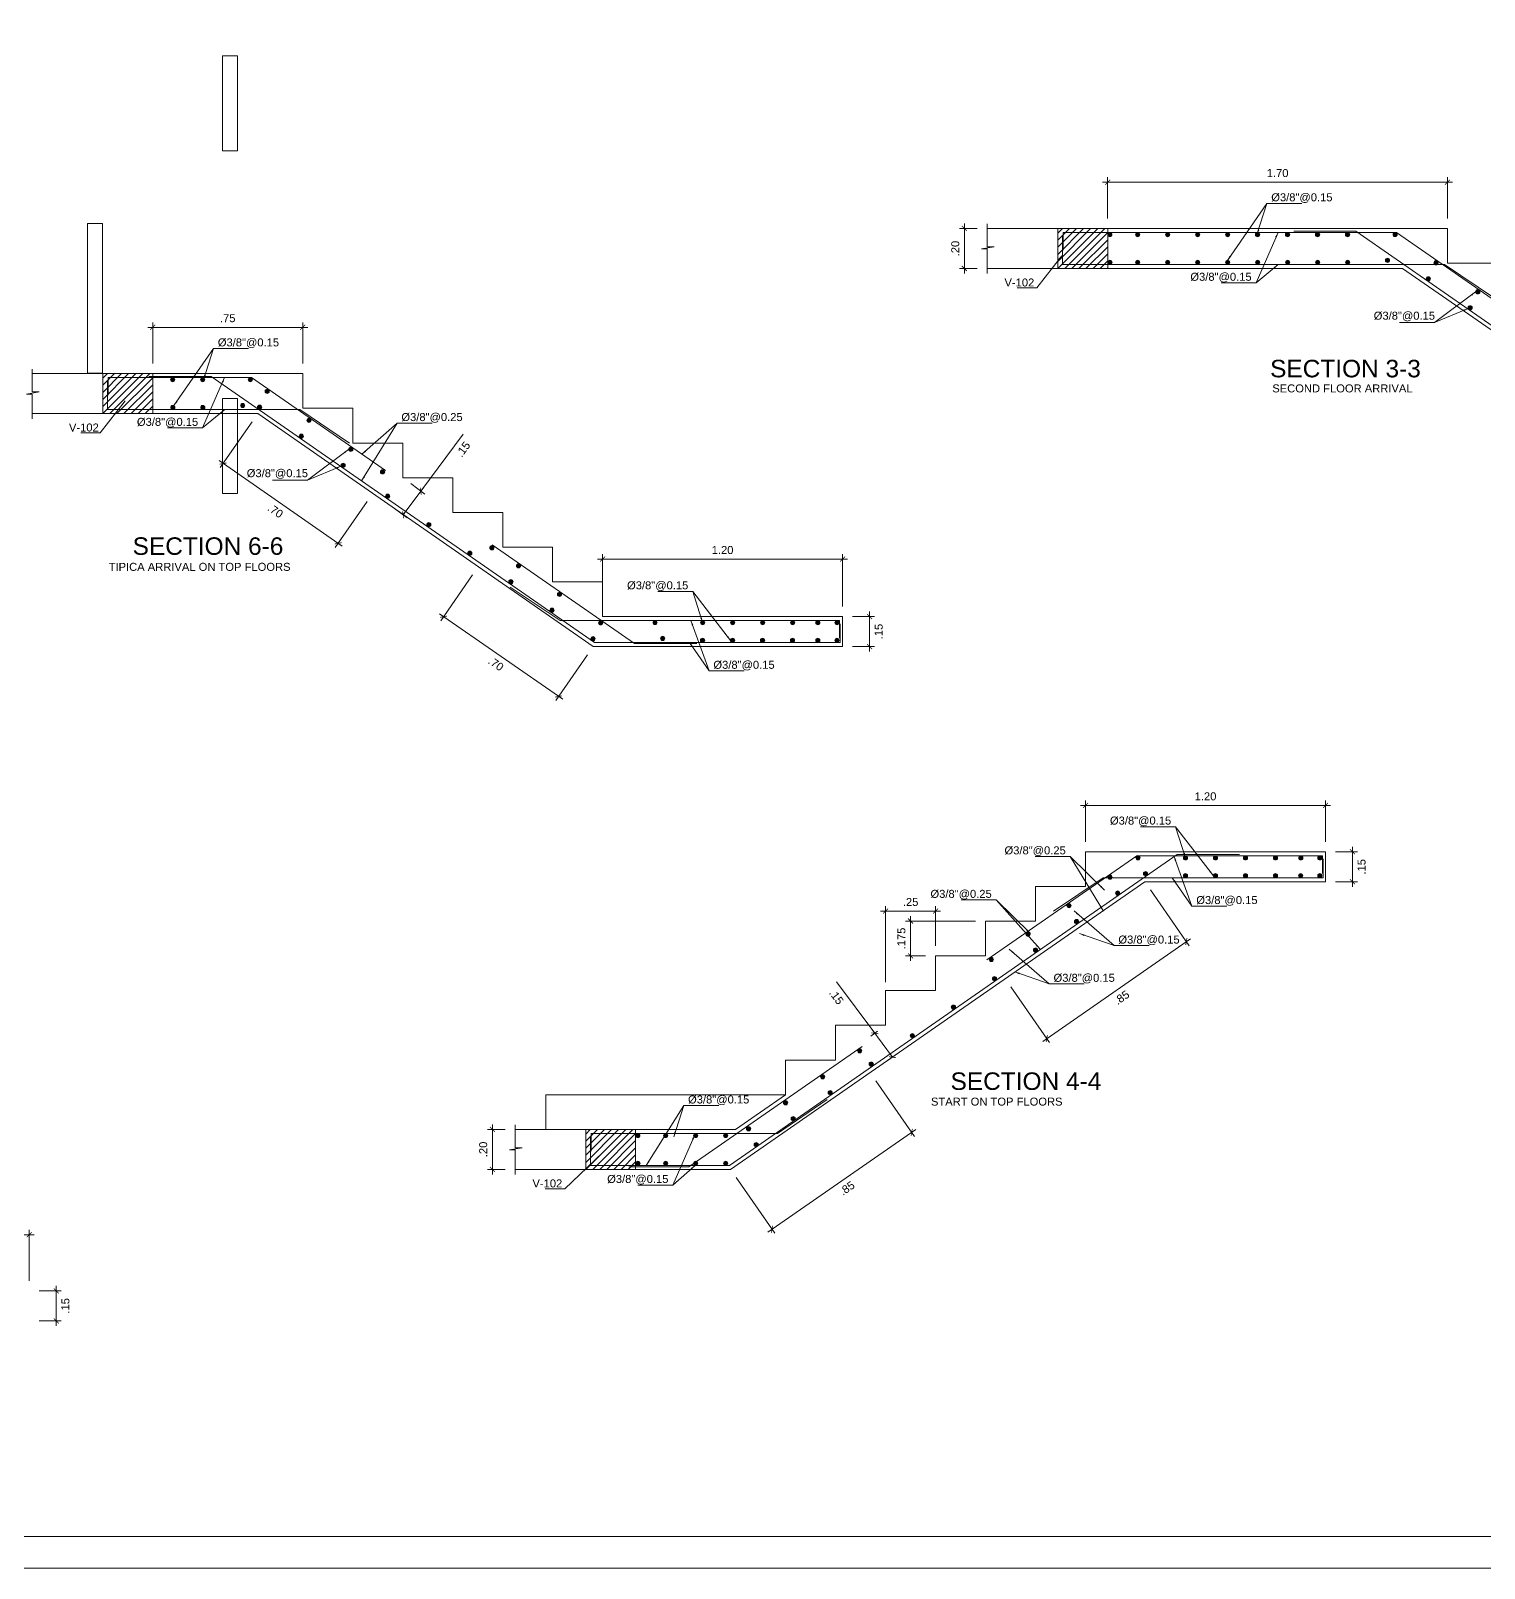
# Model space of a CAD drawing. Header units: millimetres. Extents: x -59 to 123, y 54 to 155.
# Drawn here: x 6.09 to 20.63, y 54.35 to 69.72 of the extents above; entities that cross this region are included whole.
import ezdxf

# ---------------------------------------------------------------- set-up
doc = ezdxf.new("R2010")
doc.units = ezdxf.units.MM
doc.linetypes.add('CONTINUA', pattern=[0])
doc.layers.get('0').update_dxf_attribs({"lineweight": 9})
doc.layers.get('Defpoints').update_dxf_attribs({"lineweight": 0})
for name, color, linetype, lineweight in [('ACERO', 150, 'CONTINUA', 40), ('COLUMNAS', 1, 'Continuous', 53), ('COTA', 4, 'Continuous', 9), ('DET-CORTE', 86, 'Continuous', 50), ('pluma2', 4, 'Continuous', 20), ('textura', 253, 'Continuous', 0)]:
    doc.layers.add(name, color=color, linetype=linetype, lineweight=lineweight)
doc.layers.add('TEXTO', color=2, linetype='Continuous')
doc.styles.add('estilo1', font='arial.ttf')
doc.styles.add('LUIS', font='arial.ttf')
doc.dimstyles.new('luis', dxfattribs={"dimtxt": 0.08, "dimasz": 0.05, "dimexe": 0.05, "dimexo": 0.1, "dimgap": 0.05, "dimtad": 2, "dimzin": 4, "dimdsep": 46, "dimtxsty": 'LUIS', "dimblk": 'ARCHTICK', "dimcen": 2, "dimdle": 0.05, "dimclrd": 256, "dimclre": 256, "dimclrt": 56, "dimaunit": 1, "dimadec": 0, "dimazin": 0, "dimtfac": 1, "dimtix": 1, "dimtmove": 0, "dimatfit": 3, "dimfxl": 1, "dimlwd": -1, "dimlwe": -1, "dimarcsym": 0})

# ---------------------------------------------------------------- blocks, each defined once
blk = doc.blocks.new('_ArchTick')
at = {"color": 0, "linetype": 'ByBlock', "const_width": 0.15}
blk.add_lwpolyline([(-0.5, -0.5), (0.5, 0.5)], dxfattribs=at)
blk = doc.blocks.new('*D662')
at = {"layer": 'COTA', "transparency": 16777216}
for p, q in [((6.178, 57.121), (6.398, 57.121)), ((6.348, 57.171), (6.348, 56.771)), ((6.178, 56.821), (6.398, 56.821))]:
    blk.add_line(p, q, dxfattribs=at)
at = {"layer": 'Defpoints', "color": 0, "transparency": 16777216}
for p in [(6.078, 57.121), (6.078, 56.821), (6.348, 56.821)]:
    blk.add_point(p, dxfattribs=at)
at = {"layer": 'COTA', "transparency": 16777216, "xscale": 0.05, "yscale": 0.05, "zscale": 0.05}
for p, rotation in [((6.348, 57.121), 90), ((6.348, 56.821), 270)]:
    blk.add_blockref('_ArchTick', p, dxfattribs=dict(at, rotation=rotation))
at = {"layer": 'COTA', "color": 56, "lineweight": 5, "transparency": 16777216, "insert": (6.439, 56.971), "char_height": 0.08, "attachment_point": 5, "rotation": 90, "style": 'LUIS'}
blk.add_mtext('.15', dxfattribs=at)
blk = doc.blocks.new('*D663')
at = {"layer": 'COTA', "transparency": 16777216}
for p, q in [((3.488, 57.681), (6.128, 57.681)), ((3.538, 57.221), (3.538, 57.731)), ((6.078, 57.221), (6.078, 57.731))]:
    blk.add_line(p, q, dxfattribs=at)
at = {"layer": 'Defpoints', "color": 0, "transparency": 16777216}
for p in [(6.078, 57.681), (3.538, 57.121), (6.078, 57.121)]:
    blk.add_point(p, dxfattribs=at)
at = {"layer": 'COTA', "transparency": 16777216, "xscale": 0.05, "yscale": 0.05, "zscale": 0.05, "rotation": 180}
blk.add_blockref('_ArchTick', (3.538, 57.681), dxfattribs=at)
at = {"layer": 'COTA', "transparency": 16777216, "xscale": 0.05, "yscale": 0.05, "zscale": 0.05}
blk.add_blockref('_ArchTick', (6.078, 57.681), dxfattribs=at)
at = {"layer": 'COTA', "color": 56, "lineweight": 5, "transparency": 16777216, "insert": (4.808, 57.771), "char_height": 0.08, "attachment_point": 5, "style": 'LUIS'}
blk.add_mtext('1.27', dxfattribs=at)
blk = doc.blocks.new('*D1003')
at = {"layer": 'COTA', "transparency": 16777216}
for p, q in [((20.315, 68.206), (16.815, 68.206)), ((16.865, 67.843), (16.865, 68.256)), ((20.265, 67.843), (20.265, 68.256))]:
    blk.add_line(p, q, dxfattribs=at)
at = {"layer": 'Defpoints', "color": 0, "transparency": 16777216}
for p in [(16.865, 68.206), (16.865, 67.743), (20.265, 67.743)]:
    blk.add_point(p, dxfattribs=at)
at = {"layer": 'COTA', "transparency": 16777216, "xscale": 0.05, "yscale": 0.05, "zscale": 0.05, "rotation": 180}
blk.add_blockref('_ArchTick', (16.865, 68.206), dxfattribs=at)
at = {"layer": 'COTA', "transparency": 16777216, "xscale": 0.05, "yscale": 0.05, "zscale": 0.05}
blk.add_blockref('_ArchTick', (20.265, 68.206), dxfattribs=at)
at = {"layer": 'COTA', "color": 56, "lineweight": 5, "transparency": 16777216, "insert": (18.565, 68.297), "char_height": 0.08, "attachment_point": 5, "style": 'LUIS'}
blk.add_mtext('1.70', dxfattribs=at)
blk = doc.blocks.new('*D1004')
at = {"layer": 'COTA', "transparency": 16777216}
for p, q in [((15.559, 67.743), (15.382, 67.743)), ((15.432, 67.793), (15.432, 67.293)), ((15.559, 67.343), (15.382, 67.343))]:
    blk.add_line(p, q, dxfattribs=at)
at = {"layer": 'Defpoints', "color": 0, "transparency": 16777216}
for p in [(15.659, 67.743), (15.432, 67.343), (15.659, 67.343)]:
    blk.add_point(p, dxfattribs=at)
at = {"layer": 'COTA', "transparency": 16777216, "xscale": 0.05, "yscale": 0.05, "zscale": 0.05}
for p, rotation in [((15.432, 67.743), 90), ((15.432, 67.343), 270)]:
    blk.add_blockref('_ArchTick', p, dxfattribs=dict(at, rotation=rotation))
at = {"layer": 'COTA', "color": 56, "lineweight": 5, "transparency": 16777216, "insert": (15.341, 67.543), "char_height": 0.08, "attachment_point": 5, "rotation": 90, "style": 'LUIS'}
blk.add_mtext('.20', dxfattribs=at)
blk = doc.blocks.new('*D668')
at = {"layer": 'COTA', "transparency": 16777216}
for p, q in [((15.544, 60.819), (14.843, 60.819)), ((14.893, 60.869), (14.893, 60.42)), ((15.044, 60.47), (14.843, 60.47))]:
    blk.add_line(p, q, dxfattribs=at)
at = {"layer": 'Defpoints', "color": 0, "transparency": 16777216}
for p in [(15.644, 60.819), (14.893, 60.47), (15.144, 60.47)]:
    blk.add_point(p, dxfattribs=at)
at = {"layer": 'COTA', "transparency": 16777216, "xscale": 0.05, "yscale": 0.05, "zscale": 0.05}
for p, rotation in [((14.893, 60.819), 90), ((14.893, 60.47), 270)]:
    blk.add_blockref('_ArchTick', p, dxfattribs=dict(at, rotation=rotation))
at = {"layer": 'COTA', "color": 56, "lineweight": 5, "transparency": 16777216, "insert": (14.802, 60.644), "char_height": 0.08, "attachment_point": 5, "rotation": 90, "style": 'LUIS'}
blk.add_mtext('.175', dxfattribs=at)
blk = doc.blocks.new('*D669')
at = {"layer": 'COTA', "transparency": 16777216}
for p, q in [((14.594, 60.918), (15.194, 60.918)), ((14.644, 60.207), (14.644, 60.968)), ((15.144, 60.57), (15.144, 60.968))]:
    blk.add_line(p, q, dxfattribs=at)
at = {"layer": 'Defpoints', "color": 0, "transparency": 16777216}
for p in [(15.144, 60.918), (15.144, 60.47), (14.644, 60.107)]:
    blk.add_point(p, dxfattribs=at)
at = {"layer": 'COTA', "transparency": 16777216, "xscale": 0.05, "yscale": 0.05, "zscale": 0.05, "rotation": 180}
blk.add_blockref('_ArchTick', (14.644, 60.918), dxfattribs=at)
at = {"layer": 'COTA', "transparency": 16777216, "xscale": 0.05, "yscale": 0.05, "zscale": 0.05}
blk.add_blockref('_ArchTick', (15.144, 60.918), dxfattribs=at)
at = {"layer": 'COTA', "color": 56, "lineweight": 5, "transparency": 16777216, "insert": (14.894, 61.009), "char_height": 0.08, "attachment_point": 5, "style": 'LUIS'}
blk.add_mtext('.25', dxfattribs=at)
blk = doc.blocks.new('*D670')
at = {"layer": 'COTA', "transparency": 16777216}
for p, q in [((19.144, 61.511), (19.364, 61.511)), ((19.314, 61.561), (19.314, 61.161)), ((19.144, 61.211), (19.364, 61.211))]:
    blk.add_line(p, q, dxfattribs=at)
at = {"layer": 'Defpoints', "color": 0, "transparency": 16777216}
for p in [(19.044, 61.511), (19.044, 61.211), (19.314, 61.211)]:
    blk.add_point(p, dxfattribs=at)
at = {"layer": 'COTA', "transparency": 16777216, "xscale": 0.05, "yscale": 0.05, "zscale": 0.05}
for p, rotation in [((19.314, 61.511), 90), ((19.314, 61.211), 270)]:
    blk.add_blockref('_ArchTick', p, dxfattribs=dict(at, rotation=rotation))
at = {"layer": 'COTA', "color": 56, "lineweight": 5, "transparency": 16777216, "insert": (19.405, 61.361), "char_height": 0.08, "attachment_point": 5, "rotation": 90, "style": 'LUIS'}
blk.add_mtext('.15', dxfattribs=at)
blk = doc.blocks.new('*D671')
at = {"layer": 'COTA', "transparency": 16777216}
for p, q in [((14.535, 59.696), (14.153, 60.211)), ((14.563, 59.716), (14.495, 59.666)), ((14.712, 59.457), (14.505, 59.736)), ((14.74, 59.478), (14.671, 59.428))]:
    blk.add_line(p, q, dxfattribs=at)
at = {"layer": 'Defpoints', "color": 0, "transparency": 16777216}
for p in [(14.644, 59.776), (14.82, 59.538), (14.712, 59.457)]:
    blk.add_point(p, dxfattribs=at)
at = {"layer": 'COTA', "transparency": 16777216, "xscale": 0.05, "yscale": 0.05, "zscale": 0.05}
for p, rotation in [((14.535, 59.696), 126.5460230882901), ((14.712, 59.457), 306.54602308829)]:
    blk.add_blockref('_ArchTick', p, dxfattribs=dict(at, rotation=rotation))
at = {"layer": 'COTA', "color": 56, "lineweight": 5, "transparency": 16777216, "insert": (14.152, 60.06), "char_height": 0.08, "attachment_point": 5, "rotation": 306.546, "style": 'LUIS'}
blk.add_mtext('.15', dxfattribs=at)
blk = doc.blocks.new('*D672')
at = {"layer": 'COTA', "transparency": 16777216}
for p, q in [((17.295, 61.129), (17.681, 60.572)), ((16.215, 59.615), (17.693, 60.642)), ((15.898, 60.16), (16.284, 59.603))]:
    blk.add_line(p, q, dxfattribs=at)
at = {"layer": 'Defpoints', "color": 0, "transparency": 16777216}
for p in [(17.238, 61.211), (17.652, 60.613), (15.841, 60.242)]:
    blk.add_point(p, dxfattribs=at)
at = {"layer": 'COTA', "transparency": 16777216, "xscale": 0.05, "yscale": 0.05, "zscale": 0.05}
for p, rotation in [((17.652, 60.613), 34.76064800282473), ((16.256, 59.644), 214.7606480028247)]:
    blk.add_blockref('_ArchTick', p, dxfattribs=dict(at, rotation=rotation))
at = {"layer": 'COTA', "color": 56, "lineweight": 5, "transparency": 16777216, "insert": (17.006, 60.054), "char_height": 0.08, "attachment_point": 5, "rotation": 34.7606, "style": 'LUIS'}
blk.add_mtext('.85', dxfattribs=at)
blk = doc.blocks.new('*D1005')
at = {"layer": 'COTA', "transparency": 16777216}
for p, q in [((16.594, 61.974), (19.094, 61.974)), ((16.644, 61.611), (16.644, 62.024)), ((19.044, 61.611), (19.044, 62.024))]:
    blk.add_line(p, q, dxfattribs=at)
at = {"layer": 'Defpoints', "color": 0, "transparency": 16777216}
for p in [(19.044, 61.974), (16.644, 61.511), (19.044, 61.511)]:
    blk.add_point(p, dxfattribs=at)
at = {"layer": 'COTA', "transparency": 16777216, "xscale": 0.05, "yscale": 0.05, "zscale": 0.05, "rotation": 180}
blk.add_blockref('_ArchTick', (16.644, 61.974), dxfattribs=at)
at = {"layer": 'COTA', "transparency": 16777216, "xscale": 0.05, "yscale": 0.05, "zscale": 0.05}
blk.add_blockref('_ArchTick', (19.044, 61.974), dxfattribs=at)
at = {"layer": 'COTA', "color": 56, "lineweight": 5, "transparency": 16777216, "insert": (17.844, 62.065), "char_height": 0.08, "attachment_point": 5, "style": 'LUIS'}
blk.add_mtext('1.20', dxfattribs=at)
blk = doc.blocks.new('*D1007')
at = {"layer": 'COTA', "transparency": 16777216}
for p, q in [((10.838, 58.735), (10.66, 58.735)), ((10.71, 58.785), (10.71, 58.285)), ((10.838, 58.335), (10.66, 58.335))]:
    blk.add_line(p, q, dxfattribs=at)
at = {"layer": 'Defpoints', "color": 0, "transparency": 16777216}
for p in [(10.938, 58.735), (10.71, 58.335), (10.938, 58.335)]:
    blk.add_point(p, dxfattribs=at)
at = {"layer": 'COTA', "transparency": 16777216, "xscale": 0.05, "yscale": 0.05, "zscale": 0.05}
for p, rotation in [((10.71, 58.735), 90), ((10.71, 58.335), 270)]:
    blk.add_blockref('_ArchTick', p, dxfattribs=dict(at, rotation=rotation))
at = {"layer": 'COTA', "color": 56, "lineweight": 5, "transparency": 16777216, "insert": (10.619, 58.535), "char_height": 0.08, "attachment_point": 5, "rotation": 90, "style": 'LUIS'}
blk.add_mtext('.20', dxfattribs=at)
blk = doc.blocks.new('*D673')
at = {"layer": 'COTA', "transparency": 16777216}
for p, q in [((14.547, 59.222), (14.933, 58.665)), ((13.467, 57.709), (14.946, 58.735)), ((13.15, 58.253), (13.537, 57.696))]:
    blk.add_line(p, q, dxfattribs=at)
at = {"layer": 'Defpoints', "color": 0, "transparency": 16777216}
for p in [(14.49, 59.304), (14.905, 58.706), (13.093, 58.335)]:
    blk.add_point(p, dxfattribs=at)
at = {"layer": 'COTA', "transparency": 16777216, "xscale": 0.05, "yscale": 0.05, "zscale": 0.05}
for p, rotation in [((14.905, 58.706), 34.76064800282779), ((13.508, 57.737), 214.7606480028278)]:
    blk.add_blockref('_ArchTick', p, dxfattribs=dict(at, rotation=rotation))
at = {"layer": 'COTA', "color": 56, "lineweight": 5, "transparency": 16777216, "insert": (14.258, 58.147), "char_height": 0.08, "attachment_point": 5, "rotation": 34.7606, "style": 'LUIS'}
blk.add_mtext('.85', dxfattribs=at)
blk = doc.blocks.new('*D674')
at = {"layer": 'COTA', "transparency": 16777216}
for p, q in [((14.313, 63.863), (14.534, 63.863)), ((14.484, 63.913), (14.484, 63.513)), ((14.313, 63.563), (14.534, 63.563))]:
    blk.add_line(p, q, dxfattribs=at)
at = {"layer": 'Defpoints', "color": 0, "transparency": 16777216}
for p in [(14.213, 63.863), (14.213, 63.563), (14.484, 63.563)]:
    blk.add_point(p, dxfattribs=at)
at = {"layer": 'COTA', "transparency": 16777216, "xscale": 0.05, "yscale": 0.05, "zscale": 0.05}
for p, rotation in [((14.484, 63.863), 90), ((14.484, 63.563), 270)]:
    blk.add_blockref('_ArchTick', p, dxfattribs=dict(at, rotation=rotation))
at = {"layer": 'COTA', "color": 56, "lineweight": 5, "transparency": 16777216, "insert": (14.575, 63.713), "char_height": 0.08, "attachment_point": 5, "rotation": 90, "style": 'LUIS'}
blk.add_mtext('.15', dxfattribs=at)
blk = doc.blocks.new('*D675')
at = {"layer": 'COTA', "transparency": 16777216}
for p, q in [((11.763, 64.438), (14.263, 64.438)), ((11.813, 63.963), (11.813, 64.488)), ((14.213, 63.963), (14.213, 64.488))]:
    blk.add_line(p, q, dxfattribs=at)
at = {"layer": 'Defpoints', "color": 0, "transparency": 16777216}
for p in [(14.213, 64.438), (11.813, 63.863), (14.213, 63.863)]:
    blk.add_point(p, dxfattribs=at)
at = {"layer": 'COTA', "transparency": 16777216, "xscale": 0.05, "yscale": 0.05, "zscale": 0.05, "rotation": 180}
blk.add_blockref('_ArchTick', (11.813, 64.438), dxfattribs=at)
at = {"layer": 'COTA', "transparency": 16777216, "xscale": 0.05, "yscale": 0.05, "zscale": 0.05}
blk.add_blockref('_ArchTick', (14.213, 64.438), dxfattribs=at)
at = {"layer": 'COTA', "color": 56, "lineweight": 5, "transparency": 16777216, "insert": (13.013, 64.528), "char_height": 0.08, "attachment_point": 5, "style": 'LUIS'}
blk.add_mtext('1.20', dxfattribs=at)
blk = doc.blocks.new('*D676')
at = {"layer": 'COTA', "transparency": 16777216}
for p, q in [((9.994, 65.117), (10.417, 65.687)), ((9.894, 65.192), (10.035, 65.087)), ((9.818, 64.879), (10.024, 65.157)), ((9.717, 64.954), (9.858, 64.849))]:
    blk.add_line(p, q, dxfattribs=at)
at = {"layer": 'Defpoints', "color": 0, "transparency": 16777216}
for p in [(9.813, 65.251), (9.637, 65.013), (9.818, 64.879)]:
    blk.add_point(p, dxfattribs=at)
at = {"layer": 'COTA', "transparency": 16777216, "xscale": 0.05, "yscale": 0.05, "zscale": 0.05}
for p, rotation in [((9.994, 65.117), 53.45397691172206), ((9.818, 64.879), 233.4539769117221)]:
    blk.add_blockref('_ArchTick', p, dxfattribs=dict(at, rotation=rotation))
at = {"layer": 'COTA', "color": 56, "lineweight": 5, "transparency": 16777216, "insert": (10.418, 65.536), "char_height": 0.08, "attachment_point": 5, "rotation": 53.454, "style": 'LUIS'}
blk.add_mtext('.15', dxfattribs=at)
blk = doc.blocks.new('*D1008')
at = {"layer": 'COTA', "transparency": 16777216}
for p, q in [((8.863, 66.755), (7.263, 66.755)), ((7.313, 66.392), (7.313, 66.805)), ((8.813, 66.392), (8.813, 66.805))]:
    blk.add_line(p, q, dxfattribs=at)
at = {"layer": 'Defpoints', "color": 0, "transparency": 16777216}
for p in [(7.313, 66.755), (7.313, 66.292), (8.813, 66.292)]:
    blk.add_point(p, dxfattribs=at)
at = {"layer": 'COTA', "transparency": 16777216, "xscale": 0.05, "yscale": 0.05, "zscale": 0.05, "rotation": 180}
blk.add_blockref('_ArchTick', (7.313, 66.755), dxfattribs=at)
at = {"layer": 'COTA', "transparency": 16777216, "xscale": 0.05, "yscale": 0.05, "zscale": 0.05}
blk.add_blockref('_ArchTick', (8.813, 66.755), dxfattribs=at)
at = {"layer": 'COTA', "color": 56, "lineweight": 5, "transparency": 16777216, "insert": (8.063, 66.846), "char_height": 0.08, "attachment_point": 5, "style": 'LUIS'}
blk.add_mtext('.75', dxfattribs=at)
blk = doc.blocks.new('*D1009')
at = {"layer": 'COTA', "transparency": 16777216}
for p, q in [((6.007, 66.292), (5.83, 66.292)), ((5.88, 66.342), (5.88, 65.842)), ((6.007, 65.892), (5.83, 65.892))]:
    blk.add_line(p, q, dxfattribs=at)
at = {"layer": 'Defpoints', "color": 0, "transparency": 16777216}
for p in [(6.107, 66.292), (5.88, 65.892), (6.107, 65.892)]:
    blk.add_point(p, dxfattribs=at)
at = {"layer": 'COTA', "transparency": 16777216, "xscale": 0.05, "yscale": 0.05, "zscale": 0.05}
for p, rotation in [((5.88, 66.292), 90), ((5.88, 65.892), 270)]:
    blk.add_blockref('_ArchTick', p, dxfattribs=dict(at, rotation=rotation))
at = {"layer": 'COTA', "color": 56, "lineweight": 5, "transparency": 16777216, "insert": (5.789, 66.092), "char_height": 0.08, "attachment_point": 5, "rotation": 90, "style": 'LUIS'}
blk.add_mtext('.20', dxfattribs=at)
blk = doc.blocks.new('*D1010')
at = {"layer": 'COTA', "transparency": 16777216}
for p, q in [((8.306, 65.81), (7.988, 65.352)), ((7.976, 65.422), (9.208, 64.566)), ((9.457, 65.012), (9.139, 64.554))]:
    blk.add_line(p, q, dxfattribs=at)
at = {"layer": 'Defpoints', "color": 0, "transparency": 16777216}
for p in [(8.363, 65.892), (9.514, 65.094), (9.167, 64.595)]:
    blk.add_point(p, dxfattribs=at)
at = {"layer": 'COTA', "transparency": 16777216, "xscale": 0.05, "yscale": 0.05, "zscale": 0.05}
for p, rotation in [((8.017, 65.393), 145.2393519971732), ((9.167, 64.595), 325.2393519971732)]:
    blk.add_blockref('_ArchTick', p, dxfattribs=dict(at, rotation=rotation))
at = {"layer": 'COTA', "color": 56, "lineweight": 5, "transparency": 16777216, "insert": (8.54, 64.919), "char_height": 0.08, "attachment_point": 5, "rotation": 325.2394, "style": 'LUIS'}
blk.add_mtext('.70', dxfattribs=at)
blk = doc.blocks.new('*D677')
at = {"layer": 'COTA', "transparency": 16777216}
for p, q in [((10.512, 64.279), (10.194, 63.821)), ((10.182, 63.891), (11.414, 63.036)), ((11.662, 63.481), (11.344, 63.023))]:
    blk.add_line(p, q, dxfattribs=at)
at = {"layer": 'Defpoints', "color": 0, "transparency": 16777216}
for p in [(10.569, 64.362), (11.719, 63.563), (11.373, 63.064)]:
    blk.add_point(p, dxfattribs=at)
at = {"layer": 'COTA', "transparency": 16777216, "xscale": 0.05, "yscale": 0.05, "zscale": 0.05}
for p, rotation in [((10.223, 63.862), 145.2393519971759), ((11.373, 63.064), 325.2393519971758)]:
    blk.add_blockref('_ArchTick', p, dxfattribs=dict(at, rotation=rotation))
at = {"layer": 'COTA', "color": 56, "lineweight": 5, "transparency": 16777216, "insert": (10.746, 63.389), "char_height": 0.08, "attachment_point": 5, "rotation": 325.2394, "style": 'LUIS'}
blk.add_mtext('.70', dxfattribs=at)

msp = doc.modelspace()

# ---------------------------------------------------------------- hatches: boundary and pattern name
at = {"layer": 'ACERO', "lineweight": 5}
for points in [[(16.8843, 67.7031, 1), (16.8902, 67.6615, 1)], [(16.8665, 67.6794, 1), (16.908, 67.6852, 1)], [(17.162, 67.7031, 1), (17.1678, 67.6615, 1)], [(17.1441, 67.6794, 1), (17.1857, 67.6852, 1)], [(17.462, 67.7031, 1), (17.4678, 67.6615, 1)], [(17.4441, 67.6794, 1), (17.4857, 67.6852, 1)], [(17.762, 67.7031, 1), (17.7678, 67.6615, 1)], [(17.7441, 67.6794, 1), (17.7857, 67.6852, 1)], [(18.062, 67.7031, 1), (18.0678, 67.6615, 1)], [(18.0441, 67.6794, 1), (18.0857, 67.6852, 1)], [(18.362, 67.7031, 1), (18.3678, 67.6615, 1)], [(18.3441, 67.6794, 1), (18.3857, 67.6852, 1)], [(18.662, 67.7031, 1), (18.6678, 67.6615, 1)], [(18.6441, 67.6794, 1), (18.6857, 67.6852, 1)], [(18.962, 67.7031, 1), (18.9678, 67.6615, 1)], [(18.9441, 67.6794, 1), (18.9857, 67.6852, 1)], [(19.262, 67.7031, 1), (19.2678, 67.6615, 1)], [(19.2441, 67.6794, 1), (19.2857, 67.6852, 1)], [(19.7379, 67.7044, 1), (19.7437, 67.6628, 1)], [(19.72, 67.6807, 1), (19.7616, 67.6865, 1)], [(16.8848, 67.4251, 1), (16.8906, 67.3835, 1)], [(16.8669, 67.4014, 1), (16.9085, 67.4072, 1)], [(17.1625, 67.4251, 1), (17.1683, 67.3835, 1)], [(17.1446, 67.4014, 1), (17.1862, 67.4072, 1)], [(17.4625, 67.4251, 1), (17.4683, 67.3835, 1)], [(17.4446, 67.4014, 1), (17.4862, 67.4072, 1)], [(17.7625, 67.4251, 1), (17.7683, 67.3835, 1)], [(17.7446, 67.4014, 1), (17.7862, 67.4072, 1)], [(18.0625, 67.4251, 1), (18.0683, 67.3835, 1)], [(18.0446, 67.4014, 1), (18.0862, 67.4072, 1)], [(18.3625, 67.4251, 1), (18.3683, 67.3835, 1)], [(18.3446, 67.4014, 1), (18.3862, 67.4072, 1)], [(18.6625, 67.4251, 1), (18.6683, 67.3835, 1)], [(18.6446, 67.4014, 1), (18.6862, 67.4072, 1)], [(18.9625, 67.4251, 1), (18.9683, 67.3835, 1)], [(18.9446, 67.4014, 1), (18.9862, 67.4072, 1)], [(19.2625, 67.4251, 1), (19.2683, 67.3835, 1)], [(19.2446, 67.4014, 1), (19.2862, 67.4072, 1)], [(19.662, 67.4453, 1), (19.6678, 67.4037, 1)], [(19.6441, 67.4216, 1), (19.6857, 67.4274, 1)], [(20.1463, 67.4205, 1), (20.1521, 67.3789, 1)], [(20.1284, 67.3968, 1), (20.17, 67.4026, 1)], [(20.0704, 67.2614, 1), (20.0762, 67.2198, 1)], [(20.0525, 67.2377, 1), (20.0941, 67.2435, 1)], [(20.5643, 67.1305, 1), (20.5701, 67.0889, 1)], [(20.5464, 67.1068, 1), (20.588, 67.1126, 1)], [(20.4884, 66.9714, 1), (20.4942, 66.9298, 1)], [(20.4705, 66.9477, 1), (20.5121, 66.9535, 1)], [(7.51, 66.2522, 1), (7.5158, 66.2106, 1)], [(7.4921, 66.2285, 1), (7.5337, 66.2343, 1)], [(7.81, 66.2522, 1), (7.8158, 66.2106, 1)], [(7.7921, 66.2285, 1), (7.8337, 66.2343, 1)], [(8.2859, 66.2535, 1), (8.2917, 66.2119, 1)], [(8.268, 66.2298, 1), (8.3096, 66.2356, 1)], [(8.4548, 66.1358, 1), (8.4606, 66.0942, 1)], [(8.4369, 66.1121, 1), (8.4785, 66.1179, 1)], [(7.5105, 65.9742, 1), (7.5163, 65.9326, 1)], [(7.4926, 65.9505, 1), (7.5342, 65.9563, 1)], [(7.8105, 65.9742, 1), (7.8163, 65.9326, 1)], [(7.7926, 65.9505, 1), (7.8342, 65.9563, 1)], [(8.21, 65.9944, 1), (8.2158, 65.9528, 1)], [(8.1921, 65.9707, 1), (8.2337, 65.9765, 1)], [(8.3789, 65.9767, 1), (8.3847, 65.9351, 1)], [(8.361, 65.953, 1), (8.4026, 65.9588, 1)], [(8.8727, 65.8458, 1), (8.8785, 65.8042, 1)], [(8.8548, 65.8221, 1), (8.8964, 65.8279, 1)], [(8.7968, 65.6867, 1), (8.8026, 65.6451, 1)], [(8.7789, 65.663, 1), (8.8205, 65.6688, 1)], [(9.2907, 65.5557, 1), (9.2965, 65.5141, 1)], [(9.2728, 65.532, 1), (9.3144, 65.5378, 1)], [(9.2148, 65.3966, 1), (9.2206, 65.355, 1)], [(9.1969, 65.3729, 1), (9.2385, 65.3787, 1)], [(9.6091, 65.3306, 1), (9.6149, 65.289, 1)], [(9.5912, 65.3069, 1), (9.6328, 65.3127, 1)], [(9.6605, 65.0873, 1), (9.6663, 65.0457, 1)], [(9.6426, 65.0636, 1), (9.6842, 65.0694, 1)], [(10.0713, 64.8022, 1), (10.0771, 64.7606, 1)], [(10.0534, 64.7785, 1), (10.095, 64.7843, 1)], [(10.7028, 64.571, 1), (10.7086, 64.5294, 1)], [(10.6849, 64.5473, 1), (10.7265, 64.5531, 1)], [(10.4821, 64.5171, 1), (10.4879, 64.4755, 1)], [(10.4642, 64.4934, 1), (10.5058, 64.4992, 1)], [(10.9687, 64.3911, 1), (10.9745, 64.3495, 1)], [(10.9508, 64.3674, 1), (10.9924, 64.3732, 1)], [(10.8928, 64.232, 1), (10.8986, 64.1905, 1)], [(10.8749, 64.2083, 1), (10.9165, 64.2142, 1)], [(11.3795, 64.1061, 1), (11.3853, 64.0645, 1)], [(11.3616, 64.0824, 1), (11.4032, 64.0882, 1)], [(11.3036, 63.947, 1), (11.3094, 63.9054, 1)], [(11.2857, 63.9233, 1), (11.3273, 63.9291, 1)], [(11.7903, 63.821, 1), (11.7961, 63.7794, 1)], [(11.7724, 63.7973, 1), (11.814, 63.8031, 1)], [(11.7903, 63.821, 1), (11.7961, 63.7794, 1)], [(11.7724, 63.7973, 1), (11.814, 63.8031, 1)], [(12.3406, 63.8245, -1), (12.3348, 63.7829, -1)], [(12.3585, 63.8008, -1), (12.3169, 63.8066, -1)], [(12.8165, 63.8232, -1), (12.8107, 63.7816, -1)], [(12.8344, 63.7995, -1), (12.7928, 63.8053, -1)], [(13.1165, 63.8232, -1), (13.1107, 63.7816, -1)], [(13.1344, 63.7995, -1), (13.0928, 63.8053, -1)], [(13.4165, 63.8232, -1), (13.4107, 63.7816, -1)], [(13.4344, 63.7995, -1), (13.3928, 63.8053, -1)], [(13.7165, 63.8232, -1), (13.7107, 63.7816, -1)], [(13.7344, 63.7995, -1), (13.6928, 63.8053, -1)], [(13.9693, 63.8232, -1), (13.9635, 63.7816, -1)], [(13.9872, 63.7995, -1), (13.9456, 63.8053, -1)], [(14.1608, 63.8232, -1), (14.155, 63.7816, -1)], [(14.1787, 63.7995, -1), (14.1371, 63.8053, -1)], [(11.7144, 63.6619, 1), (11.7202, 63.6203, 1)], [(11.6965, 63.6382, 1), (11.7381, 63.644, 1)], [(11.7144, 63.6619, 1), (11.7202, 63.6203, 1)], [(11.6965, 63.6382, 1), (11.7381, 63.644, 1)], [(12.4165, 63.6654, -1), (12.4107, 63.6238, -1)], [(12.4344, 63.6417, -1), (12.3928, 63.6475, -1)], [(12.816, 63.6452, -1), (12.8102, 63.6036, -1)], [(12.8339, 63.6215, -1), (12.7923, 63.6273, -1)], [(13.116, 63.6452, -1), (13.1102, 63.6036, -1)], [(13.1339, 63.6215, -1), (13.0923, 63.6273, -1)], [(13.416, 63.6452, -1), (13.4102, 63.6036, -1)], [(13.4339, 63.6215, -1), (13.3923, 63.6273, -1)], [(13.716, 63.6452, -1), (13.7102, 63.6036, -1)], [(13.7339, 63.6215, -1), (13.6923, 63.6273, -1)], [(13.9688, 63.6452, -1), (13.963, 63.6036, -1)], [(13.9867, 63.6215, -1), (13.9451, 63.6273, -1)], [(14.1603, 63.6452, -1), (14.1545, 63.6036, -1)], [(14.1782, 63.6215, -1), (14.1366, 63.6273, -1)], [(17.171, 61.4721, -1), (17.1652, 61.4305, -1)], [(17.1889, 61.4484, -1), (17.1473, 61.4542, -1)], [(17.6469, 61.4708, -1), (17.6411, 61.4292, -1)], [(17.6648, 61.4471, -1), (17.6232, 61.4529, -1)], [(17.9469, 61.4708, -1), (17.9411, 61.4292, -1)], [(17.9648, 61.4471, -1), (17.9232, 61.4529, -1)], [(18.2469, 61.4708, -1), (18.2411, 61.4292, -1)], [(18.2648, 61.4471, -1), (18.2232, 61.4529, -1)], [(18.5469, 61.4708, -1), (18.5411, 61.4292, -1)], [(18.5648, 61.4471, -1), (18.5232, 61.4529, -1)], [(18.7996, 61.4708, -1), (18.7938, 61.4292, -1)], [(18.8175, 61.4471, -1), (18.7759, 61.4529, -1)], [(18.9912, 61.4708, -1), (18.9854, 61.4292, -1)], [(19.0091, 61.4471, -1), (18.9675, 61.4529, -1)], [(16.892, 61.278, -1), (16.8862, 61.2364, -1)], [(16.9099, 61.2543, -1), (16.8683, 61.2601, -1)], [(17.2469, 61.313, -1), (17.2411, 61.2714, -1)], [(17.2648, 61.2893, -1), (17.2232, 61.2951, -1)], [(17.6464, 61.2928, -1), (17.6406, 61.2512, -1)], [(17.6643, 61.2691, -1), (17.6227, 61.2749, -1)], [(17.9464, 61.2928, -1), (17.9406, 61.2512, -1)], [(17.9643, 61.2691, -1), (17.9227, 61.2749, -1)], [(18.2464, 61.2928, -1), (18.2406, 61.2512, -1)], [(18.2643, 61.2691, -1), (18.2227, 61.2749, -1)], [(18.5464, 61.2928, -1), (18.5406, 61.2512, -1)], [(18.5643, 61.2691, -1), (18.5227, 61.2749, -1)], [(18.7991, 61.2928, -1), (18.7933, 61.2512, -1)], [(18.817, 61.2691, -1), (18.7754, 61.2749, -1)], [(18.9907, 61.2928, -1), (18.9849, 61.2512, -1)], [(19.0086, 61.2691, -1), (18.967, 61.2749, -1)], [(16.968, 61.1189, -1), (16.9621, 61.0773, -1)], [(16.9858, 61.0952, -1), (16.9443, 61.101, -1)], [(16.4813, 60.9929, -1), (16.4755, 60.9513, -1)], [(16.4992, 60.9692, -1), (16.4576, 60.975, -1)], [(16.5572, 60.8338, -1), (16.5514, 60.7922, -1)], [(16.5751, 60.8101, -1), (16.5335, 60.8159, -1)], [(16.0705, 60.7079, -1), (16.0647, 60.6663, -1)], [(16.0884, 60.6842, -1), (16.0468, 60.69, -1)], [(15.7037, 60.4547, -1), (15.6979, 60.4131, -1)], [(15.7216, 60.431, -1), (15.68, 60.4368, -1)], [(16.1464, 60.5488, -1), (16.1406, 60.5072, -1)], [(16.1643, 60.5251, -1), (16.1227, 60.5309, -1)], [(15.7356, 60.2637, -1), (15.7298, 60.2221, -1)], [(15.7535, 60.24, -1), (15.7119, 60.2458, -1)], [(15.3249, 59.9786, -1), (15.3191, 59.937, -1)], [(15.3428, 59.9549, -1), (15.3012, 59.9607, -1)], [(14.9141, 59.6935, -1), (14.9083, 59.6519, -1)], [(14.932, 59.6698, -1), (14.8904, 59.6756, -1)], [(14.387, 59.5426, -1), (14.3812, 59.501, -1)], [(14.4049, 59.5189, -1), (14.3633, 59.5247, -1)], [(14.5033, 59.4085, -1), (14.4975, 59.3669, -1)], [(14.5212, 59.3848, -1), (14.4796, 59.3906, -1)], [(14.0166, 59.2825, -1), (14.0108, 59.2409, -1)], [(14.0345, 59.2588, -1), (13.9929, 59.2646, -1)], [(14.0926, 59.1234, -1), (14.0868, 59.0818, -1)], [(14.1105, 59.0997, -1), (14.0689, 59.1055, -1)], [(13.6463, 59.0223, -1), (13.6405, 58.9807, -1)], [(13.6642, 58.9986, -1), (13.6226, 59.0044, -1)], [(13.276, 58.7622, -1), (13.2702, 58.7206, -1)], [(13.2939, 58.7385, -1), (13.2523, 58.7443, -1)], [(13.7222, 58.8632, -1), (13.7164, 58.8216, -1)], [(13.7401, 58.8395, -1), (13.6985, 58.8453, -1)], [(12.1627, 58.6948, 1), (12.1685, 58.6532, 1)], [(12.1448, 58.6711, 1), (12.1864, 58.6769, 1)], [(12.4404, 58.6948, 1), (12.4462, 58.6532, 1)], [(12.4225, 58.6711, 1), (12.4641, 58.6769, 1)], [(12.7404, 58.6948, 1), (12.7462, 58.6532, 1)], [(12.7225, 58.6711, 1), (12.7641, 58.6769, 1)], [(13.0404, 58.6948, 1), (13.0462, 58.6532, 1)], [(13.0225, 58.6711, 1), (13.0641, 58.6769, 1)], [(13.3519, 58.6031, -1), (13.3461, 58.5615, -1)], [(13.3698, 58.5794, -1), (13.3282, 58.5852, -1)], [(12.1632, 58.4168, 1), (12.169, 58.3752, 1)], [(12.1453, 58.3931, 1), (12.1869, 58.3989, 1)], [(12.4409, 58.4168, 1), (12.4467, 58.3752, 1)], [(12.423, 58.3931, 1), (12.4646, 58.3989, 1)], [(12.7409, 58.4168, 1), (12.7467, 58.3752, 1)], [(12.723, 58.3931, 1), (12.7646, 58.3989, 1)], [(13.0409, 58.4168, 1), (13.0467, 58.3752, 1)], [(13.023, 58.3931, 1), (13.0646, 58.3989, 1)]]:
    msp.add_hatch(color=256, dxfattribs=at).paths.add_polyline_path(points)
at = {"layer": 'textura', "lineweight": 5, "ltscale": 0.01}
h = msp.add_hatch(dxfattribs=at)
h.set_pattern_fill('_USER', color=256, scale=0.05, angle=45, style=0, pattern_type=0)
h.set_pattern_definition([(45, (16.365273, 67.343334), (-0.0353553, 0.0353553), [])])
h.paths.add_polyline_path([(16.3653, 67.7433), (16.3653, 67.3433), (16.8653, 67.3433), (16.8653, 67.7433)])
h = msp.add_hatch(dxfattribs=at)
h.set_pattern_fill('_USER', color=256, scale=0.05, angle=45, style=0, pattern_type=0)
h.set_pattern_definition([(45, (6.813273, 65.8924), (-0.0353553, 0.0353553), [])])
h.paths.add_polyline_path([(6.8133, 66.2924), (6.8133, 65.8924), (7.3133, 65.8924), (7.3133, 66.2924)])
h = msp.add_hatch(dxfattribs=at)
h.set_pattern_fill('_USER', color=256, scale=0.05, angle=45, style=0, pattern_type=0)
h.set_pattern_definition([(45, (11.643614, 58.33496), (-0.0353553, 0.0353553), [])])
h.paths.add_polyline_path([(11.6436, 58.735), (11.6436, 58.335), (12.1436, 58.335), (12.1436, 58.735)])

# ---------------------------------------------------------------- linework, layer by layer
at = {"layer": 'ACERO', "lineweight": 5}
for p, q in [((16.4128, 67.3833), (16.4128, 67.6719)), ((19.7528, 67.7033), (16.4197, 67.7033)), ((16.4197, 67.7033), (16.4197, 67.5263)), ((19.349, 67.7158), (18.7265, 67.7158)), ((19.349, 67.7158), (22.1839, 65.7483)), ((19.7528, 67.7033), (22.5849, 65.7378)), ((20.2361, 67.3833), (16.4128, 67.3833)), ((7.897, 66.2648), (7.2745, 66.2648)), ((7.897, 66.2648), (11.7319, 63.6034)), ((6.8608, 65.9324), (6.8608, 66.221)), ((8.3008, 66.2524), (6.8677, 66.2524)), ((6.8677, 66.2524), (6.8677, 66.0753)), ((8.3008, 66.2524), (9.6403, 65.3227)), ((8.7841, 65.9324), (6.8608, 65.9324)), ((10.7079, 64.5818), (12.1329, 63.5929)), ((11.3871, 63.8234), (14.1823, 63.8234)), ((14.1823, 63.8234), (14.1823, 63.6463)), ((14.1892, 63.6034), (14.1892, 63.792)), ((11.7319, 63.6034), (14.1892, 63.6034)), ((12.1329, 63.5929), (12.7554, 63.5929)), ((17.5599, 61.4834), (13.0809, 58.375)), ((17.1561, 61.471), (15.6549, 60.4291)), ((17.1561, 61.471), (19.0126, 61.471)), ((17.5599, 61.4834), (18.1824, 61.4834)), ((19.0126, 61.471), (19.0126, 61.2939)), ((19.0195, 61.251), (19.0195, 61.4396)), ((16.8214, 61.251), (19.0195, 61.251)), ((14.4103, 59.5654), (12.6755, 58.3614)), ((13.5618, 58.695), (14.0578, 59.0327)), ((11.6911, 58.375), (11.6911, 58.6636)), ((13.5618, 58.695), (11.698, 58.695)), ((11.698, 58.695), (11.698, 58.5179)), ((13.0809, 58.375), (11.6911, 58.375)), ((12.6755, 58.3614), (12.0755, 58.3614))]:
    msp.add_line(p, q, dxfattribs=at)
at = {"layer": 'ACERO', "linetype": 'Continuous', "lineweight": 5, "ltscale": 0.01}
for p, q in [((20.2361, 67.3833), (20.7338, 67.0483)), ((8.7841, 65.9324), (9.2818, 65.5974)), ((10.8893, 64.1584), (11.3871, 63.8234)), ((16.8214, 61.251), (16.3236, 60.9159))]:
    msp.add_line(p, q, dxfattribs=at)
at = {"layer": 'ACERO', "lineweight": 5}
for centre in [(16.8873, 67.6823), (17.1649, 67.6823), (17.4649, 67.6823), (17.7649, 67.6823), (18.0649, 67.6823), (18.3649, 67.6823), (18.6649, 67.6823), (18.9649, 67.6823), (19.2649, 67.6823), (19.7408, 67.6836), (16.8877, 67.4043), (17.1654, 67.4043), (17.4654, 67.4043), (17.7654, 67.4043), (18.0654, 67.4043), (18.3654, 67.4043), (18.6654, 67.4043), (18.9654, 67.4043), (19.2654, 67.4043), (19.6649, 67.4245), (20.1492, 67.3997), (20.0733, 67.2406), (20.5672, 67.1097), (20.4913, 66.9506), (7.5129, 66.2314), (7.8129, 66.2314), (8.2888, 66.2327), (8.4577, 66.115), (7.5134, 65.9534), (7.8134, 65.9534), (8.2129, 65.9736), (8.3818, 65.9559), (8.8756, 65.825), (8.7997, 65.6659), (9.2936, 65.5349), (9.2177, 65.3758), (9.612, 65.3098), (9.6634, 65.0665), (10.0742, 64.7814), (10.7057, 64.5502), (10.485, 64.4963), (10.9716, 64.3703), (10.8957, 64.2112), (11.3824, 64.0853), (11.3065, 63.9262), (11.7932, 63.8002), (11.7932, 63.8002), (12.3377, 63.8037), (12.8136, 63.8024), (13.1136, 63.8024), (13.4136, 63.8024), (13.7136, 63.8024), (13.9664, 63.8024), (14.1579, 63.8024), (11.7173, 63.6411), (11.7173, 63.6411), (12.4136, 63.6446), (12.8131, 63.6244), (13.1131, 63.6244), (13.4131, 63.6244), (13.7131, 63.6244), (13.9659, 63.6244), (14.1574, 63.6244), (17.1681, 61.4513), (17.644, 61.45), (17.944, 61.45), (18.244, 61.45), (18.544, 61.45), (18.7967, 61.45), (18.9883, 61.45), (16.8891, 61.2572), (17.244, 61.2922), (17.6435, 61.272), (17.9435, 61.272), (18.2435, 61.272), (18.5435, 61.272), (18.7962, 61.272), (18.9878, 61.272), (16.965, 61.0981), (16.4784, 60.9721), (16.5543, 60.813), (16.0676, 60.6871), (15.7008, 60.4339), (16.1435, 60.528), (15.7327, 60.2429), (15.322, 59.9578), (14.9112, 59.6727), (14.3841, 59.5218), (14.5004, 59.3877), (14.0137, 59.2617), (14.0897, 59.1026), (13.6434, 59.0015), (13.2731, 58.7414), (13.7193, 58.8424), (12.1656, 58.674), (12.4433, 58.674), (12.7433, 58.674), (13.0433, 58.674), (13.349, 58.5823), (12.1661, 58.396), (12.4438, 58.396), (12.7438, 58.396), (13.0438, 58.396)]:
    msp.add_circle(centre, 0.021, dxfattribs=at)
at = {"layer": 'COLUMNAS', "lineweight": 5}
for points in [[(8.1618, 69.4697), (8.0118, 69.4697), (8.0118, 68.5197), (8.1618, 68.5197)], [(8.1618, 66.0447), (8.0118, 66.0447), (8.0118, 65.0947), (8.1618, 65.0947)]]:
    msp.add_lwpolyline(points, close=True, dxfattribs=at)
msp.add_lwpolyline([(6.6618, 67.7947), (6.8118, 67.7947), (6.8118, 66.2955), (6.6618, 66.2955), (6.6618, 67.7947)], dxfattribs=at)
at = {"layer": 'Defpoints', "lineweight": 5, "ltscale": 0.5}
msp.add_lwpolyline([(-14.6883, 54.3471), (29.5617, 54.3471), (29.5617, 84.1298), (-14.6883, 84.1298)], close=True, dxfattribs=at)
at = {"layer": 'DET-CORTE', "lineweight": 5, "ltscale": 0.5}
msp.add_lwpolyline([(-14.3704, 54.6651), (29.2437, 54.6651), (29.2437, 83.8118), (-14.3704, 83.8118)], close=True, dxfattribs=at)
at = {"layer": 'pluma2', "lineweight": 5}
for p, q in [((16.3653, 67.7433), (15.6593, 67.7433)), ((16.3653, 67.3433), (15.6593, 67.3433)), ((22.1714, 65.7083), (19.8155, 67.3433)), ((6.8133, 66.2924), (6.1073, 66.2924)), ((6.8133, 65.8924), (6.1073, 65.8924)), ((11.7194, 63.5634), (8.3635, 65.8924)), ((14.2133, 63.8634), (14.2133, 63.5634)), ((19.0436, 61.511), (19.0436, 61.211)), ((13.0934, 58.335), (17.2375, 61.211)), ((13.1436, 58.735), (13.6436, 59.082)), ((11.6436, 58.735), (10.9376, 58.735)), ((12.1436, 58.735), (13.1436, 58.735)), ((11.6436, 58.335), (10.9376, 58.335)), ((12.1436, 58.335), (13.0934, 58.335))]:
    msp.add_line(p, q, dxfattribs=at)
at = {"layer": 'pluma2', "linetype": 'Continuous', "lineweight": 5, "ltscale": 0.01}
for p, q in [((19.8155, 67.3433), (16.8653, 67.3433)), ((8.3635, 65.8924), (6.1073, 65.8924)), ((11.8133, 63.8634), (14.2133, 63.8634)), ((11.7194, 63.5634), (14.2133, 63.5634)), ((17.2375, 61.211), (19.0436, 61.211))]:
    msp.add_line(p, q, dxfattribs=at)
for points in [[(15.6593, 67.7885), (15.6593, 67.5596), (15.7294, 67.5596), (15.6021, 67.5389), (15.6593, 67.5389), (15.6593, 67.2926)], [(20.2653, 67.3963), (20.2653, 67.7433), (16.8653, 67.7433)], [(20.7653, 67.0493), (20.7653, 67.3963), (20.2653, 67.3963)], [(6.1073, 66.3376), (6.1073, 66.1087), (6.1774, 66.1087), (6.0501, 66.0879), (6.1073, 66.0879), (6.1073, 65.8417)], [(8.8133, 65.9454), (8.8133, 66.2924), (6.1073, 66.2924)], [(9.3133, 65.5984), (9.3133, 65.9454), (8.8133, 65.9454)], [(9.8133, 65.2514), (9.8133, 65.5984), (9.3133, 65.5984)], [(10.3133, 64.9044), (10.3133, 65.2514), (9.8133, 65.2514)], [(10.8133, 64.5574), (10.8133, 64.9044), (10.3133, 64.9044)], [(11.3133, 64.2104), (11.3133, 64.5574), (10.8133, 64.5574)], [(11.8133, 63.8634), (11.8133, 64.2104), (11.3133, 64.2104)], [(16.6436, 61.164), (16.6436, 61.511), (19.0436, 61.511)], [(16.1436, 60.817), (16.1436, 61.164), (16.6436, 61.164)], [(15.6436, 60.47), (15.6436, 60.817), (16.1436, 60.817)], [(15.1436, 60.123), (15.1436, 60.47), (15.6436, 60.47)], [(14.6436, 59.776), (14.6436, 60.123), (15.1436, 60.123)], [(14.1436, 59.429), (14.1436, 59.776), (14.6436, 59.776)], [(13.6436, 59.082), (13.6436, 59.429), (14.1436, 59.429)], [(11.2436, 58.735), (11.2436, 59.082), (13.6436, 59.082)], [(10.9376, 58.7802), (10.9376, 58.5512), (11.0077, 58.5512), (10.8805, 58.5305), (10.9376, 58.5305), (10.9376, 58.2842)]]:
    msp.add_lwpolyline(points, dxfattribs=at)
for points in [[(16.3653, 67.3433), (16.8653, 67.3433), (16.8653, 67.7433), (16.3653, 67.7433)], [(6.8133, 65.8924), (7.3133, 65.8924), (7.3133, 66.2924), (6.8133, 66.2924)], [(11.6436, 58.335), (12.1436, 58.335), (12.1436, 58.735), (11.6436, 58.735)]]:
    msp.add_lwpolyline(points, close=True, dxfattribs=at)

# ---------------------------------------------------------------- texts
at = {"layer": 'TEXTO', "lineweight": 5, "ltscale": 0.1, "style": 'estilo1'}
for s, p in [('Ø3/8"@0.15', (18.5014, 68.0154)), ('V-102', (15.8328, 67.1635)), ('Ø3/8"@0.15', (17.6923, 67.2206)), ('Ø3/8"@0.15', (19.5268, 66.8316)), ('Ø3/8"@0.15', (7.9638, 66.5645)), ('SECOND FLOOR ARRIVAL', (18.5117, 66.1044)), ('Ø3/8"@0.15', (7.1547, 65.7697)), ('Ø3/8"@0.25', (9.8001, 65.8179)), ('V-102', (6.4749, 65.7134)), ('Ø3/8"@0.15', (8.2533, 65.2569)), ('TIPICA ARRIVAL ON TOP FLOORS', (6.8719, 64.3202)), ('Ø3/8"@0.15', (12.0576, 64.1355)), ('Ø3/8"@0.15', (12.9213, 63.3407)), ('Ø3/8"@0.15', (16.8879, 61.7831)), ('Ø3/8"@0.25', (15.8332, 61.4853)), ('Ø3/8"@0.25', (15.0925, 61.0504)), ('Ø3/8"@0.15', (17.7517, 60.9883)), ('Ø3/8"@0.15', (16.9724, 60.5934)), ('Ø3/8"@0.15', (16.3237, 60.2109)), ('Ø3/8"@0.15', (12.6678, 58.9944)), ('START ON TOP FLOORS', (15.0974, 58.973)), ('Ø3/8"@0.15', (11.8586, 58.1996)), ('V-102', (11.1112, 58.1551))]:
    msp.add_text(s, height=0.08, dxfattribs=at).set_placement(p)
at = {"layer": 'TEXTO', "lineweight": 5, "style": 'LUIS'}
for s, p in [('SECTION 3-3', (18.49, 66.2552)), ('SECTION 6-6', (7.1118, 64.4802)), ('SECTION 4-4', (15.2935, 59.1301))]:
    msp.add_text(s, height=0.175, dxfattribs=at).set_placement(p)

# ---------------------------------------------------------------- dimensions: what is measured, and where the dimension line sits
at = {"layer": 'COTA', "lineweight": 5}
for base, p1, p2, angle, override, picture, middle in [((16.8653, 68.2061), (20.2653, 67.7433), (16.8653, 67.7433), 180, {"dimlfac": 0.5}, '*D1003', (18.5653, 68.2969)), ((15.4319, 67.3433), (15.6593, 67.7433), (15.6593, 67.3433), 90, {"dimlfac": 0.5}, '*D1004', (15.341, 67.5433)), ((7.3133, 66.7551), (8.8133, 66.2924), (7.3133, 66.2924), 180, {"dimlfac": 0.5}, '*D1008', (8.0633, 66.8458)), ((5.8799, 65.8924), (6.1073, 66.2924), (6.1073, 65.8924), 90, {"dimlfac": 0.5}, '*D1009', (5.789, 66.0924)), ((14.4837, 63.5634), (14.2133, 63.8634), (14.2133, 63.5634), 90, {"dimlfac": 0.5}, '*D674', (14.5746, 63.7134)), ((19.3141, 61.211), (19.0436, 61.511), (19.0436, 61.211), 90, {"dimlfac": 0.5}, '*D670', (19.4049, 61.361)), ((14.8927106163, 60.4699595135), (15.6436136227, 60.8189595135), (15.1436136227, 60.4699595135), 90, {"dimdec": 3, "dimlfac": 0.5}, '*D668', (14.8018647772, 60.6444595135)), ((10.7102, 58.335), (10.9376, 58.735), (10.9376, 58.335), 90, {"dimlfac": 0.5}, '*D1007', (10.6193, 58.535)), ((6.3483, 56.8213), (6.0778, 57.1213), (6.0778, 56.8213), 90, {"dimlfac": 0.5}, '*D662', (6.4392, 56.9713))]:
    dim = msp.add_linear_dim(base=base, p1=p1, p2=p2, angle=angle, dimstyle='luis', override=override, dxfattribs=at)
    dim.commit()
    dim.dimension.update_dxf_attribs({"geometry": picture, "text_midpoint": middle})
for p1, p2, distance, picture, middle in [((8.3635, 65.8924), (9.5136, 65.0942), -0.6078, '*D1010', (8.5402, 64.9193)), ((10.5692, 64.3616), (11.7194, 63.5634), -0.6078, '*D677', (10.746, 63.3885)), ((15.8409, 60.2417), (17.2375, 61.211), -0.7276, '*D672', (17.0058, 60.0539)), ((13.0934, 58.335), (14.49, 59.3042), -0.7276, '*D673', (14.2584, 58.1472))]:
    dim = msp.add_aligned_dim(p1=p1, p2=p2, distance=distance, dimstyle='luis', override={"dimlfac": 0.5}, dxfattribs=at)
    dim.commit()
    dim.dimension.update_dxf_attribs({"geometry": picture, "text_midpoint": middle})
for base, p1, p2, angle, picture, middle in [((9.818, 64.879), (9.8133, 65.2514), (9.6368, 65.0133), 233.45398, '*D676', (10.3449, 65.5899)), ((14.7116, 59.4574), (14.6436, 59.776), (14.8201, 59.5379), 306.54602, '*D671', (14.2246, 60.1145))]:
    dim = msp.add_linear_dim(base=base, p1=p1, p2=p2, angle=angle, dimstyle='luis', override={"dimlfac": 0.5}, dxfattribs=at)
    dim.commit()
    dim.dimension.update_dxf_attribs({"geometry": picture, "text_midpoint": middle, "dimtype": 161})
for base, p1, p2, picture, middle in [((14.2133, 64.4376), (11.8133, 63.8634), (14.2133, 63.8634), '*D675', (13.0133, 64.5285)), ((19.0436, 61.9737), (16.6436, 61.511), (19.0436, 61.511), '*D1005', (17.8436, 62.0645)), ((15.1436, 60.9178), (14.6436, 60.1075), (15.1436, 60.47), '*D669', (14.8936, 61.0086)), ((6.0778, 57.6813), (3.5378, 57.1213), (6.0778, 57.1213), '*D663', (4.8078, 57.7715))]:
    dim = msp.add_linear_dim(base=base, p1=p1, p2=p2, dimstyle='luis', override={"dimlfac": 0.5}, dxfattribs=at)
    dim.commit()
    dim.dimension.update_dxf_attribs({"geometry": picture, "text_midpoint": middle})

# ---------------------------------------------------------------- leaders
for points in [[(18.0632, 67.4249), (18.4577, 67.9945), (18.8078, 67.9945)], [(18.3584, 67.6823), (18.4577, 67.9945), (18.8078, 67.9945)], [(18.5693, 67.7033), (18.349, 67.1997), (17.9989, 67.1997)], [(16.405, 67.4705), (16.1575, 67.1509), (15.961, 67.1509)], [(18.571, 67.3833), (18.349, 67.1997), (17.9989, 67.1997)], [(20.5462, 67.1097), (20.1359, 66.8022), (19.7858, 66.8022)], [(20.4718, 66.9426), (20.1359, 66.8022), (19.7858, 66.8022)], [(7.5256, 65.974), (7.9201, 66.5436), (8.2702, 66.5436)], [(7.8208, 66.2314), (7.9201, 66.5436), (8.2702, 66.5436)], [(8.0317, 66.2524), (7.8114, 65.7488), (7.4613, 65.7488)], [(7.0361, 66.0196), (6.7886, 65.7), (6.5921, 65.7)], [(8.0334, 65.9324), (7.8114, 65.7488), (7.4613, 65.7488)], [(9.4027, 65.2199), (9.7564, 65.7971), (10.1065, 65.7971)], [(9.4059, 65.4854), (9.7564, 65.7971), (10.1065, 65.7971)], [(9.2726, 65.5349), (8.8623, 65.2275), (8.5122, 65.2275)], [(9.1983, 65.3678), (8.8623, 65.2275), (8.5122, 65.2275)], [(13.0921, 63.6244), (12.7143, 64.1146), (12.3642, 64.1146)], [(12.8136, 63.8024), (12.7143, 64.1146), (12.3642, 64.1146)], [(12.6967, 63.8234), (12.8776, 63.3198), (13.2277, 63.3198)], [(12.6811, 63.6034), (12.8776, 63.3198), (13.2277, 63.3198)], [(17.9225, 61.272), (17.5446, 61.7622), (17.1945, 61.7622)], [(17.644, 61.45), (17.5446, 61.7622), (17.1945, 61.7622)], [(16.823, 60.9169), (16.4899, 61.4644), (16.1398, 61.4644)], [(16.8327, 61.1289), (16.4899, 61.4644), (16.1398, 61.4644)], [(17.5271, 61.471), (17.7079, 60.9674), (18.058, 60.9674)], [(17.5115, 61.251), (17.7079, 60.9674), (18.058, 60.9674)], [(16.19, 60.5369), (15.7492, 61.0295), (15.3991, 61.0295)], [(16.092, 60.694), (15.7492, 61.0295), (15.3991, 61.0295)], [(16.5287, 60.9193), (16.9287, 60.5725), (17.2788, 60.5725)], [(16.5844, 60.6928), (16.9287, 60.5725), (17.2788, 60.5725)], [(15.88, 60.5368), (16.28, 60.1901), (16.6301, 60.1901)], [(15.9357, 60.3103), (16.28, 60.1901), (16.6301, 60.1901)], [(12.2503, 58.375), (12.624, 58.9735), (12.9741, 58.9735)], [(12.5247, 58.6613), (12.624, 58.9735), (12.9741, 58.9735)], [(12.7356, 58.6823), (12.5153, 58.1787), (12.1652, 58.1787)], [(11.8072, 58.496), (11.4358, 58.1425), (11.2394, 58.1425)], [(12.7374, 58.375), (12.5153, 58.1787), (12.1652, 58.1787)]]:
    msp.add_leader(points, dimstyle='luis', override={"dimlfac": 0.5}, dxfattribs=at)

doc.saveas('drawing.dxf')
